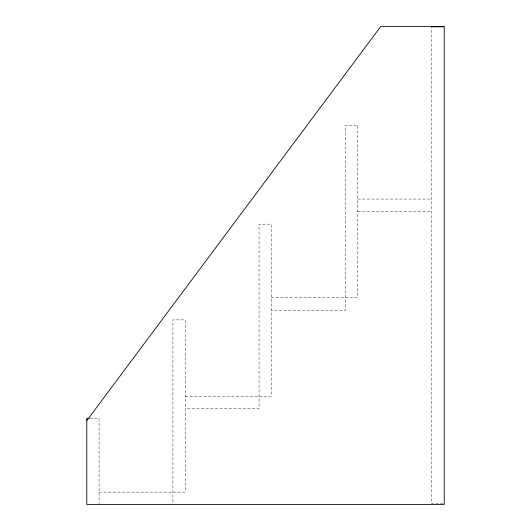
<?xml version="1.0" encoding="UTF-8"?>
<svg xmlns="http://www.w3.org/2000/svg" width="531" height="531" viewBox="0 0 531 531"><rect width="100%" height="100%" fill="white"/><g stroke="black" fill="none" stroke-linecap="round" stroke-linejoin="round"><path stroke-width="0.4" stroke-dasharray="2.65 1.99" d="M357.761 199.059L431.584 199.059M357.761 211.365L431.584 211.365M271.348 297.493L357.761 297.493L357.761 125.236L345.455 125.236L345.455 310.29L271.348 310.29M185.213 396.418L271.348 396.418L271.348 224.162L259.042 224.162L259.042 408.724L185.213 408.724M90.064 418.322L99.085 418.322L99.085 503.627M99.085 492.144L185.213 492.144L185.213 319.888L172.914 319.888L172.914 504.45M443.066 503.713L431.584 503.713L431.584 26.802"/><path stroke-width="0.8" d="M86.779 420.632L380.7 26.55L444.221 26.55L444.221 504.45L86.779 504.45L86.779 418.322L89.241 418.322M431.584 26.802L443.889 26.802"/></g></svg>
